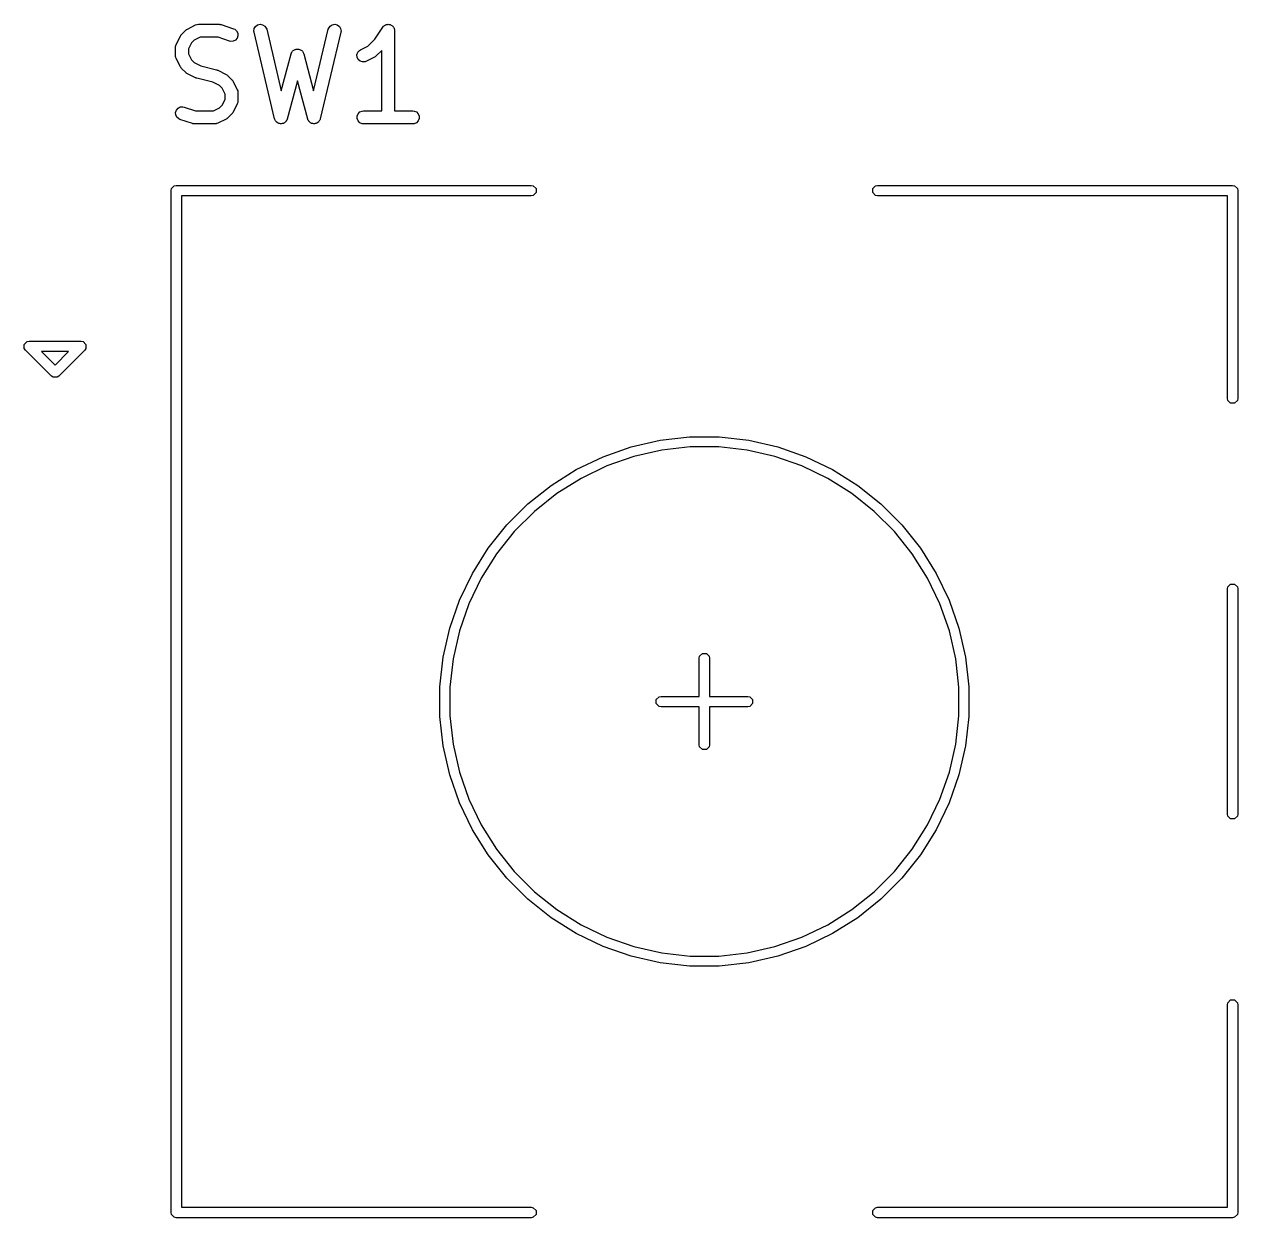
# Model space of a CAD drawing. Header units: millimetres. Extents: x 4 to 152, y 19 to 149.
# Drawn here: x 134.14 to 148.16, y 60.79 to 74.57 of the extents above; entities that cross this region are included whole.
import ezdxf

# ---------------------------------------------------------------- set-up
doc = ezdxf.new("R2010")
doc.units = ezdxf.units.MM
doc.layers.add('F.Silkscreen', color=41, linetype='CONTINUOUS', true_color=0xf2eda1)

msp = doc.modelspace()

# ---------------------------------------------------------------- linework, layer by layer
at = {"layer": 'F.Silkscreen', "linetype": 'CONTINUOUS'}
for p, q in [((136.028364, 74.514644), (136.123602, 74.562263)), ((136.123602, 74.562263), (136.137333, 74.567518)), ((136.137333, 74.567518), (136.140022, 74.56771)), ((136.140022, 74.56771), (136.142511, 74.56874)), ((136.142511, 74.56874), (136.157143, 74.570181)), ((136.157143, 74.570181), (136.395238, 74.570181)), ((136.395238, 74.570181), (136.402643, 74.569452)), ((136.402643, 74.569452), (136.404618, 74.569592)), ((136.404618, 74.569592), (136.407215, 74.569002)), ((136.407215, 74.569002), (136.40987, 74.56874)), ((136.40987, 74.56874), (136.411701, 74.567982)), ((136.411701, 74.567982), (136.418955, 74.566332)), ((136.418955, 74.566332), (136.561812, 74.518713)), ((136.81645, 74.546194), (136.840157, 74.563351)), ((136.840157, 74.563351), (136.868625, 74.570129)), ((136.868625, 74.570129), (136.89752, 74.565496)), ((136.89752, 74.565496), (136.922442, 74.55016)), ((137.677559, 74.55016), (137.702481, 74.565496)), ((137.702481, 74.565496), (137.731376, 74.570129)), ((137.731376, 74.570129), (137.759844, 74.56335)), ((137.759844, 74.56335), (137.783551, 74.546194)), ((138.31274, 74.560354), (138.318846, 74.564442)), ((138.318846, 74.564442), (138.326126, 74.565899)), ((138.326126, 74.565899), (138.332987, 74.56874)), ((138.332987, 74.56874), (138.340335, 74.56874)), ((138.340335, 74.56874), (138.34754, 74.570181)), ((138.34754, 74.570181), (138.354824, 74.56874)), ((138.354824, 74.56874), (138.362251, 74.56874)), ((138.362251, 74.56874), (138.369039, 74.565928)), ((138.369039, 74.565928), (138.376248, 74.564502)), ((138.376248, 74.564502), (138.382427, 74.560383)), ((135.899585, 74.338246), (135.947204, 74.433484)), ((135.947204, 74.433484), (135.951168, 74.439784)), ((135.951168, 74.439784), (135.951926, 74.441611)), ((135.951926, 74.441611), (135.953614, 74.443668)), ((135.953614, 74.443668), (135.955036, 74.445927)), ((135.955036, 74.445927), (135.956534, 74.447227)), ((135.956534, 74.447227), (135.961253, 74.452976)), ((135.961253, 74.452976), (136.008872, 74.500595)), ((136.008872, 74.500595), (136.014621, 74.505314)), ((136.014621, 74.505314), (136.015921, 74.506812)), ((136.015921, 74.506812), (136.01818, 74.508234)), ((136.01818, 74.508234), (136.020237, 74.509922)), ((136.020237, 74.509922), (136.022064, 74.51068)), ((136.022064, 74.51068), (136.028364, 74.514644)), ((136.561812, 74.518713), (136.575237, 74.512719)), ((136.575237, 74.512719), (136.597344, 74.493545)), ((136.597344, 74.493545), (136.610431, 74.467372)), ((136.612506, 74.438182), (136.603252, 74.41042)), ((136.610431, 74.467372), (136.612506, 74.438182)), ((136.796481, 74.492377), (136.801114, 74.521272)), ((136.798469, 74.477809), (136.796481, 74.492377)), ((137.036564, 73.477809), (136.798469, 74.477809)), ((136.801114, 74.521272), (136.81645, 74.546194)), ((136.922442, 74.55016), (136.939599, 74.526453)), ((136.939599, 74.526453), (136.944389, 74.512553)), ((136.944389, 74.512553), (137.11364, 73.801697)), ((137.486359, 73.801697), (137.655612, 74.512552)), ((137.801532, 74.477809), (137.563436, 73.477809)), ((137.655612, 74.512552), (137.660402, 74.526453)), ((137.660402, 74.526453), (137.677559, 74.55016)), ((137.783551, 74.546194), (137.798887, 74.521272)), ((137.798887, 74.521272), (137.80352, 74.492377)), ((137.80352, 74.492377), (137.801532, 74.477809)), ((138.194095, 74.400104), (138.285215, 74.536784)), ((138.285215, 74.536784), (138.285249, 74.536827)), ((138.285249, 74.536827), (138.285259, 74.536849)), ((138.285259, 74.536849), (138.28531, 74.536901)), ((138.28531, 74.536901), (138.294531, 74.548159)), ((138.294531, 74.548159), (138.3007, 74.552291)), ((138.3007, 74.552291), (138.305951, 74.557541)), ((138.305951, 74.557541), (138.31274, 74.560354)), ((138.382427, 74.560383), (138.389287, 74.557541)), ((138.389287, 74.557541), (138.39448, 74.552348)), ((138.39448, 74.552348), (138.400597, 74.54827)), ((138.400597, 74.54827), (138.40473, 74.542098)), ((138.40473, 74.542098), (138.409979, 74.536849)), ((138.409979, 74.536849), (138.41279, 74.530062)), ((138.41279, 74.530062), (138.41688, 74.523955)), ((138.41688, 74.523955), (138.418336, 74.516674)), ((138.418336, 74.516674), (138.421178, 74.509813)), ((138.421178, 74.509813), (138.422603, 74.495337)), ((138.422603, 74.495337), (138.422619, 74.49526)), ((138.422619, 74.49526), (138.422613, 74.495234)), ((138.422613, 74.495234), (138.422619, 74.495181)), ((138.422619, 74.495181), (138.422619, 73.570181)), ((135.891667, 74.304705), (135.893108, 74.319337)), ((135.891667, 74.209467), (135.891667, 74.304705)), ((135.893108, 74.319337), (135.894139, 74.321827)), ((135.894139, 74.321827), (135.89433, 74.324514)), ((135.89433, 74.324514), (135.899585, 74.338246)), ((136.075925, 74.355516), (136.041667, 74.287)), ((136.041667, 74.287), (136.041667, 74.227172)), ((136.106332, 74.385923), (136.075925, 74.355516)), ((136.174848, 74.420181), (136.106332, 74.385923)), ((136.383068, 74.420181), (136.174848, 74.420181)), ((136.514377, 74.376411), (136.383068, 74.420181)), ((136.528714, 74.373151), (136.514377, 74.376411)), ((136.557904, 74.375226), (136.528714, 74.373151)), ((136.584078, 74.388312), (136.557904, 74.375226)), ((136.603252, 74.41042), (136.584078, 74.388312)), ((137.285624, 74.281763), (137.295185, 74.284312)), ((137.295185, 74.284312), (137.299997, 74.283673)), ((137.299997, 74.283673), (137.304816, 74.284313)), ((137.304816, 74.284313), (137.314386, 74.281761)), ((138.028364, 74.276549), (138.112716, 74.318725)), ((138.112716, 74.318725), (138.194095, 74.400104)), ((135.893108, 74.194835), (135.891667, 74.209467)), ((135.894139, 74.192346), (135.893108, 74.194835)), ((135.89433, 74.189658), (135.894139, 74.192346)), ((135.899585, 74.175926), (135.89433, 74.189658)), ((135.947204, 74.080688), (135.899585, 74.175926)), ((136.041667, 74.227172), (136.075925, 74.158656)), ((136.075925, 74.158656), (136.106332, 74.128249)), ((137.11364, 73.801697), (137.227532, 74.228792)), ((137.227532, 74.228792), (137.228817, 74.232221)), ((137.228817, 74.232221), (137.229009, 74.23366)), ((137.229009, 74.23366), (137.229998, 74.23537)), ((137.229998, 74.23537), (137.232695, 74.242559)), ((137.232695, 74.242559), (137.238712, 74.25042)), ((137.238712, 74.25042), (137.243671, 74.258985)), ((137.243671, 74.258985), (137.247528, 74.261938)), ((137.247528, 74.261938), (137.250482, 74.265796)), ((137.250482, 74.265796), (137.259049, 74.270757)), ((137.259049, 74.270757), (137.266909, 74.276772)), ((137.266909, 74.276772), (137.271601, 74.278024)), ((137.271601, 74.278024), (137.275807, 74.280458)), ((137.275807, 74.280458), (137.285624, 74.281763)), ((137.314386, 74.281761), (137.324193, 74.280458)), ((137.324193, 74.280458), (137.328394, 74.278026)), ((137.328394, 74.278026), (137.333091, 74.276773)), ((137.333091, 74.276773), (137.340953, 74.270755)), ((137.340953, 74.270755), (137.349518, 74.265796)), ((137.349518, 74.265796), (137.35247, 74.261939)), ((137.35247, 74.261939), (137.356329, 74.258985)), ((137.356329, 74.258985), (137.36129, 74.250417)), ((137.36129, 74.250417), (137.367305, 74.242558)), ((137.367305, 74.242558), (137.369999, 74.235374)), ((137.369999, 74.235374), (137.370991, 74.233661)), ((137.370991, 74.233661), (137.371182, 74.23222)), ((137.371182, 74.23222), (137.372468, 74.228792)), ((137.372468, 74.228792), (137.486359, 73.801697)), ((137.987494, 74.218848), (137.996748, 74.246609)), ((137.989568, 74.189658), (137.987494, 74.218848)), ((138.002655, 74.163483), (137.989568, 74.189658)), ((137.996748, 74.246609), (138.015921, 74.268717)), ((138.024763, 74.14431), (138.002655, 74.163483)), ((138.015921, 74.268717), (138.028364, 74.276549)), ((138.052524, 74.135056), (138.024763, 74.14431)), ((138.095446, 74.142385), (138.081714, 74.13713)), ((138.190684, 74.190004), (138.095446, 74.142385)), ((138.196983, 74.193969), (138.190684, 74.190004)), ((138.198811, 74.194726), (138.196983, 74.193969)), ((138.200867, 74.196415), (138.198811, 74.194726)), ((138.203127, 74.197836), (138.200867, 74.196415)), ((138.204426, 74.199335), (138.203127, 74.197836)), ((138.210176, 74.204053), (138.204426, 74.199335)), ((138.272619, 74.266496), (138.210176, 74.204053)), ((138.272619, 73.570181), (138.272619, 74.266496)), ((135.951168, 74.074389), (135.947204, 74.080688)), ((135.951926, 74.072561), (135.951168, 74.074389)), ((135.953614, 74.070505), (135.951926, 74.072561)), ((135.955036, 74.068245), (135.953614, 74.070505)), ((135.956534, 74.066946), (135.955036, 74.068245)), ((135.961253, 74.061196), (135.956534, 74.066946)), ((136.008872, 74.013577), (135.961253, 74.061196)), ((136.014621, 74.008859), (136.008872, 74.013577)), ((136.015921, 74.00736), (136.014621, 74.008859)), ((136.01818, 74.005939), (136.015921, 74.00736)), ((136.020237, 74.00425), (136.01818, 74.005939)), ((136.022064, 74.003493), (136.020237, 74.00425)), ((136.028364, 73.999528), (136.022064, 74.003493)), ((136.106332, 74.128249), (136.183319, 74.089756)), ((136.183319, 74.089756), (136.365809, 74.044133)), ((136.365809, 74.044133), (136.366888, 74.043748)), ((136.366888, 74.043748), (136.367428, 74.043709)), ((136.367428, 74.043709), (136.373509, 74.041382)), ((136.373509, 74.041382), (136.379655, 74.039186)), ((136.379655, 74.039186), (136.38009, 74.038864)), ((136.38009, 74.038864), (136.38116, 74.038454)), ((136.38116, 74.038454), (136.476398, 73.990835)), ((138.081714, 74.13713), (138.052524, 74.135056)), ((136.123602, 73.951909), (136.028364, 73.999528)), ((136.124671, 73.9515), (136.123602, 73.951909)), ((136.125107, 73.951177), (136.124671, 73.9515)), ((136.131243, 73.948985), (136.125107, 73.951177)), ((136.137333, 73.946654), (136.131243, 73.948985)), ((136.137873, 73.946616), (136.137333, 73.946654)), ((136.138953, 73.94623), (136.137873, 73.946616)), ((136.321443, 73.900608), (136.138953, 73.94623)), ((136.39843, 73.862114), (136.321443, 73.900608)), ((136.428837, 73.831707), (136.39843, 73.862114)), ((136.476398, 73.990835), (136.482697, 73.986871)), ((136.482697, 73.986871), (136.484525, 73.986113)), ((136.484525, 73.986113), (136.486581, 73.984425)), ((136.486581, 73.984425), (136.488841, 73.983003)), ((136.488841, 73.983003), (136.49014, 73.981505)), ((136.49014, 73.981505), (136.49589, 73.976786)), ((136.49589, 73.976786), (136.543509, 73.929167)), ((136.543509, 73.929167), (136.548227, 73.923418)), ((136.548227, 73.923418), (136.549726, 73.922118)), ((136.549726, 73.922118), (136.551147, 73.919859)), ((136.551147, 73.919859), (136.552836, 73.917802)), ((136.552836, 73.917802), (136.553593, 73.915975)), ((136.553593, 73.915975), (136.557558, 73.909675)), ((136.557558, 73.909675), (136.605177, 73.814437)), ((137.299999, 73.918387), (137.181992, 73.475856)), ((137.418008, 73.475856), (137.299999, 73.918387)), ((136.463095, 73.763191), (136.428837, 73.831707)), ((136.463095, 73.703363), (136.463095, 73.763191)), ((136.605177, 73.814437), (136.610432, 73.800706)), ((136.610432, 73.800706), (136.610623, 73.798017)), ((136.610623, 73.798017), (136.611654, 73.795528)), ((136.611654, 73.795528), (136.613095, 73.780896)), ((136.613095, 73.780896), (136.613095, 73.685658)), ((135.90151, 73.579943), (135.920684, 73.60205)), ((135.920684, 73.60205), (135.946857, 73.615136)), ((135.946857, 73.615136), (135.976047, 73.617211)), ((135.976047, 73.617211), (135.990384, 73.613951)), ((135.990384, 73.613951), (136.121694, 73.570181)), ((136.329914, 73.570181), (136.398429, 73.604439)), ((136.398429, 73.604439), (136.428836, 73.634847)), ((136.428836, 73.634847), (136.463095, 73.703363)), ((136.605177, 73.652117), (136.557558, 73.556879)), ((136.610432, 73.665848), (136.605177, 73.652117)), ((136.610623, 73.668538), (136.610432, 73.665848)), ((136.611654, 73.671026), (136.610623, 73.668538)), ((136.613095, 73.685658), (136.611654, 73.671026)), ((135.892256, 73.55218), (135.90151, 73.579943)), ((135.894331, 73.52299), (135.892256, 73.55218)), ((135.907417, 73.496817), (135.894331, 73.52299)), ((135.929524, 73.477643), (135.907417, 73.496817)), ((135.94295, 73.471649), (135.929524, 73.477643)), ((136.085806, 73.42403), (135.94295, 73.471649)), ((136.121694, 73.570181), (136.329914, 73.570181)), ((136.476398, 73.475718), (136.38116, 73.428099)), ((136.482697, 73.479683), (136.476398, 73.475718)), ((136.484525, 73.48044), (136.482697, 73.479683)), ((136.486581, 73.482128), (136.484525, 73.48044)), ((136.488841, 73.48355), (136.486581, 73.482128)), ((136.490141, 73.48505), (136.488841, 73.48355)), ((136.495891, 73.489768), (136.490141, 73.48505)), ((136.543509, 73.537387), (136.495891, 73.489768)), ((136.548227, 73.543137), (136.543509, 73.537387)), ((136.549726, 73.544436), (136.548227, 73.543137)), ((136.551147, 73.546695), (136.549726, 73.544436)), ((136.552837, 73.548753), (136.551147, 73.546695)), ((136.553594, 73.550583), (136.552837, 73.548753)), ((136.557558, 73.556879), (136.553594, 73.550583)), ((137.038293, 73.47279), (137.036564, 73.477809)), ((137.038533, 73.470988), (137.038293, 73.47279)), ((137.039475, 73.46936), (137.038533, 73.470988)), ((137.041354, 73.463909), (137.039475, 73.46936)), ((137.04774, 73.455085), (137.041354, 73.463909)), ((137.053195, 73.445663), (137.04774, 73.455085)), ((137.056252, 73.443323), (137.053195, 73.445663)), ((137.058511, 73.440202), (137.056252, 73.443323)), ((137.161382, 73.44191), (137.159042, 73.438852)), ((137.164503, 73.444168), (137.161382, 73.44191)), ((137.17021, 73.453444), (137.164503, 73.444168)), ((137.176829, 73.46209), (137.17021, 73.453444)), ((137.178854, 73.46749), (137.176829, 73.46209)), ((137.179839, 73.46909), (137.178854, 73.46749)), ((137.180126, 73.470882), (137.179839, 73.46909)), ((137.181992, 73.475856), (137.180126, 73.470882)), ((137.419873, 73.470881), (137.418008, 73.475856)), ((137.420161, 73.46909), (137.419873, 73.470881)), ((137.421145, 73.467491), (137.420161, 73.46909)), ((137.423171, 73.462089), (137.421145, 73.467491)), ((137.429791, 73.453441), (137.423171, 73.462089)), ((137.435497, 73.444168), (137.429791, 73.453441)), ((137.438617, 73.44191), (137.435497, 73.444168)), ((137.440958, 73.438852), (137.438617, 73.44191)), ((137.543747, 73.443323), (137.541489, 73.440202)), ((137.546805, 73.445663), (137.543747, 73.443323)), ((137.55226, 73.455086), (137.546805, 73.445663)), ((137.558646, 73.463909), (137.55226, 73.455086)), ((137.560523, 73.469358), (137.558646, 73.463909)), ((137.561467, 73.470987), (137.560523, 73.469358)), ((137.561706, 73.472791), (137.561467, 73.470987)), ((137.563436, 73.477809), (137.561706, 73.472791)), ((137.988346, 73.509813), (137.999545, 73.536849)), ((137.988346, 73.480549), (137.988346, 73.509813)), ((137.999545, 73.453513), (137.988346, 73.480549)), ((137.999545, 73.536849), (138.020237, 73.557541)), ((138.020237, 73.432821), (137.999545, 73.453513)), ((138.020237, 73.557541), (138.047273, 73.56874)), ((138.047273, 73.56874), (138.061905, 73.570181)), ((138.061905, 73.570181), (138.272619, 73.570181)), ((138.422619, 73.570181), (138.633333, 73.570181)), ((138.633333, 73.570181), (138.647965, 73.56874)), ((138.647965, 73.56874), (138.675001, 73.557541)), ((138.675001, 73.557541), (138.695693, 73.536849)), ((138.695693, 73.453513), (138.675001, 73.432821)), ((138.695693, 73.536849), (138.706892, 73.509813)), ((138.706892, 73.480549), (138.695693, 73.453513)), ((138.706892, 73.509813), (138.706892, 73.480549)), ((136.093061, 73.422381), (136.085806, 73.42403)), ((136.094892, 73.421622), (136.093061, 73.422381)), ((136.097545, 73.421361), (136.094892, 73.421622)), ((136.100143, 73.42077), (136.097545, 73.421361)), ((136.102117, 73.420911), (136.100143, 73.42077)), ((136.109524, 73.420181), (136.102117, 73.420911)), ((136.347619, 73.420181), (136.109524, 73.420181)), ((136.362251, 73.421622), (136.347619, 73.420181)), ((136.36474, 73.422654), (136.362251, 73.421622)), ((136.367428, 73.422844), (136.36474, 73.422654)), ((136.38116, 73.428099), (136.367428, 73.422844)), ((137.067786, 73.434495), (137.058511, 73.440202)), ((137.076433, 73.427876), (137.067786, 73.434495)), ((137.080153, 73.426884), (137.076433, 73.427876)), ((137.083433, 73.424866), (137.080153, 73.426884)), ((137.094187, 73.423142), (137.083433, 73.424866)), ((137.104709, 73.420336), (137.094187, 73.423142)), ((137.108524, 73.420843), (137.104709, 73.420336)), ((137.112328, 73.420233), (137.108524, 73.420843)), ((137.122926, 73.422757), (137.112328, 73.420233)), ((137.133717, 73.42419), (137.122926, 73.422757)), ((137.137048, 73.426119), (137.133717, 73.42419)), ((137.140796, 73.427011), (137.137048, 73.426119)), ((137.14962, 73.433398), (137.140796, 73.427011)), ((137.159042, 73.438852), (137.14962, 73.433398)), ((137.450379, 73.433398), (137.440958, 73.438852)), ((137.459204, 73.427011), (137.450379, 73.433398)), ((137.462951, 73.426119), (137.459204, 73.427011)), ((137.466283, 73.42419), (137.462951, 73.426119)), ((137.477076, 73.422756), (137.466283, 73.42419)), ((137.487672, 73.420233), (137.477076, 73.422756)), ((137.491473, 73.420843), (137.487672, 73.420233)), ((137.495292, 73.420335), (137.491473, 73.420843)), ((137.505823, 73.423144), (137.495292, 73.420335)), ((137.516567, 73.424866), (137.505823, 73.423144)), ((137.519843, 73.426882), (137.516567, 73.424866)), ((137.523567, 73.427875), (137.519843, 73.426882)), ((137.532217, 73.434497), (137.523567, 73.427875)), ((137.541489, 73.440202), (137.532217, 73.434497)), ((138.047273, 73.421622), (138.020237, 73.432821)), ((138.061905, 73.420181), (138.047273, 73.421622)), ((138.633333, 73.420181), (138.061905, 73.420181)), ((138.647965, 73.421622), (138.633333, 73.420181)), ((138.675001, 73.432821), (138.647965, 73.421622)), ((135.84, 72.65), (135.844567, 72.672961)), ((135.84, 60.85), (135.84, 72.65)), ((135.844567, 72.672961), (135.877039, 72.705433)), ((135.877039, 72.705433), (135.9, 72.71)), ((135.9, 72.71), (140, 72.71)), ((140, 72.71), (140.022961, 72.705433)), ((140.022961, 72.705433), (140.055433, 72.672961)), ((140.055433, 72.627039), (140.022961, 72.594567)), ((140.055433, 72.672961), (140.055433, 72.627039)), ((143.944567, 72.672961), (143.977039, 72.705433)), ((143.944567, 72.627039), (143.944567, 72.672961)), ((143.977039, 72.594567), (143.944567, 72.627039)), ((143.977039, 72.705433), (144, 72.71)), ((144, 72.71), (148.1, 72.71)), ((148.1, 72.71), (148.122961, 72.705433)), ((148.122961, 72.705433), (148.155433, 72.672961)), ((148.155433, 72.672961), (148.16, 72.65)), ((148.16, 72.65), (148.16, 70.25)), ((140, 72.59), (135.96, 72.59)), ((135.96, 72.59), (135.96, 60.91)), ((140.022961, 72.594567), (140, 72.59)), ((144, 72.59), (143.977039, 72.594567)), ((148.04, 72.59), (144, 72.59)), ((148.04, 70.25), (148.04, 72.59)), ((134.144567, 70.872961), (134.177039, 70.905433)), ((134.144567, 70.827039), (134.144567, 70.872961)), ((134.157574, 70.807574), (134.144567, 70.827039)), ((134.457574, 70.507574), (134.157574, 70.807574)), ((134.177039, 70.905433), (134.2, 70.91)), ((134.2, 70.91), (134.8, 70.91)), ((134.344852, 70.79), (134.5, 70.634852)), ((134.655148, 70.79), (134.344852, 70.79)), ((134.5, 70.634852), (134.655148, 70.79)), ((134.842426, 70.807574), (134.542426, 70.507574)), ((134.8, 70.91), (134.822961, 70.905433)), ((134.822961, 70.905433), (134.855433, 70.872961)), ((134.855433, 70.827039), (134.842426, 70.807574)), ((134.855433, 70.872961), (134.855433, 70.827039)), ((134.477039, 70.494567), (134.457574, 70.507574)), ((134.542426, 70.507574), (134.522961, 70.494567)), ((134.522961, 70.494567), (134.477039, 70.494567)), ((148.044567, 70.227039), (148.04, 70.25)), ((148.077039, 70.194567), (148.044567, 70.227039)), ((148.155433, 70.227039), (148.122961, 70.194567)), ((148.16, 70.25), (148.155433, 70.227039)), ((148.122961, 70.194567), (148.077039, 70.194567)), ((141.487431, 69.766765), (141.828424, 69.805186)), ((141.828424, 69.805186), (142.171576, 69.805186)), ((142.171576, 69.805186), (142.512569, 69.766765)), ((140.828989, 69.577071), (141.152883, 69.690407)), ((141.152883, 69.690407), (141.487431, 69.766765)), ((141.834893, 69.69), (141.506756, 69.653027)), ((142.165107, 69.69), (141.834893, 69.69)), ((142.493244, 69.653027), (142.165107, 69.69)), ((142.512569, 69.766765), (142.847117, 69.690407)), ((142.847117, 69.690407), (143.171011, 69.577071)), ((140.51982, 69.428184), (140.828989, 69.577071)), ((141.184821, 69.579548), (140.873138, 69.470485)), ((141.506756, 69.653027), (141.184821, 69.579548)), ((142.815179, 69.579548), (142.493244, 69.653027)), ((143.126862, 69.470485), (142.815179, 69.579548)), ((143.171011, 69.577071), (143.48018, 69.428184)), ((140.229266, 69.245616), (140.51982, 69.428184)), ((140.873138, 69.470485), (140.575626, 69.327211)), ((143.424374, 69.327211), (143.126862, 69.470485)), ((143.48018, 69.428184), (143.770734, 69.245616)), ((139.960979, 69.031665), (140.229266, 69.245616)), ((140.575626, 69.327211), (140.296026, 69.151527)), ((143.703974, 69.151527), (143.424374, 69.327211)), ((143.770734, 69.245616), (144.039021, 69.031665)), ((140.296026, 69.151527), (140.037855, 68.945642)), ((143.962145, 68.945642), (143.703974, 69.151527)), ((139.718335, 68.789021), (139.960979, 69.031665)), ((144.039021, 69.031665), (144.281665, 68.789021)), ((140.037855, 68.945642), (139.804358, 68.712145)), ((144.195642, 68.712145), (143.962145, 68.945642)), ((139.504384, 68.520734), (139.718335, 68.789021)), ((139.804358, 68.712145), (139.598473, 68.453974)), ((144.401527, 68.453974), (144.195642, 68.712145)), ((144.281665, 68.789021), (144.495616, 68.520734)), ((139.321816, 68.23018), (139.504384, 68.520734)), ((139.598473, 68.453974), (139.422789, 68.174374)), ((144.577211, 68.174374), (144.401527, 68.453974)), ((144.495616, 68.520734), (144.678184, 68.23018)), ((139.172929, 67.921011), (139.321816, 68.23018)), ((139.422789, 68.174374), (139.279515, 67.876862)), ((144.720485, 67.876862), (144.577211, 68.174374)), ((144.678184, 68.23018), (144.827071, 67.921011)), ((148.04, 68.05), (148.044567, 68.072961)), ((148.04, 65.45), (148.04, 68.05)), ((148.044567, 68.072961), (148.077039, 68.105433)), ((148.077039, 68.105433), (148.122961, 68.105433)), ((148.122961, 68.105433), (148.155433, 68.072961)), ((148.155433, 68.072961), (148.16, 68.05)), ((148.16, 68.05), (148.16, 65.45)), ((139.059593, 67.597117), (139.172929, 67.921011)), ((139.279515, 67.876862), (139.170452, 67.565179)), ((144.829548, 67.565179), (144.720485, 67.876862)), ((144.827071, 67.921011), (144.940407, 67.597117)), ((138.983235, 67.262569), (139.059593, 67.597117)), ((139.170452, 67.565179), (139.096973, 67.243244)), ((144.903027, 67.243244), (144.829548, 67.565179)), ((144.940407, 67.597117), (145.016765, 67.262569)), ((141.944567, 67.272961), (141.977039, 67.305433)), ((141.977039, 67.305433), (142.022961, 67.305433)), ((142.022961, 67.305433), (142.055433, 67.272961)), ((138.944814, 66.921576), (138.983235, 67.262569)), ((139.096973, 67.243244), (139.06, 66.915107)), ((141.94, 67.25), (141.944567, 67.272961)), ((141.94, 66.81), (141.94, 67.25)), ((142.055433, 67.272961), (142.06, 67.25)), ((142.06, 67.25), (142.06, 66.81)), ((144.94, 66.915107), (144.903027, 67.243244)), ((145.016765, 67.262569), (145.055186, 66.921576)), ((138.944814, 66.915107), (138.944814, 66.921576)), ((138.944814, 66.578424), (138.944814, 66.915107)), ((139.06, 66.915107), (139.06, 66.584893)), ((144.94, 66.584893), (144.94, 66.915107)), ((145.055186, 66.921576), (145.055186, 66.578424)), ((141.444567, 66.772961), (141.477039, 66.805433)), ((141.444567, 66.727039), (141.444567, 66.772961)), ((141.477039, 66.694567), (141.444567, 66.727039)), ((141.477039, 66.805433), (141.5, 66.81)), ((141.5, 66.81), (141.94, 66.81)), ((142.06, 66.81), (142.5, 66.81)), ((142.5, 66.81), (142.522961, 66.805433)), ((142.522961, 66.805433), (142.555433, 66.772961)), ((142.555433, 66.727039), (142.522961, 66.694567)), ((142.555433, 66.772961), (142.555433, 66.727039)), ((138.983235, 66.237431), (138.944814, 66.578424)), ((139.06, 66.584893), (139.096973, 66.256756)), ((141.5, 66.69), (141.477039, 66.694567)), ((141.94, 66.69), (141.5, 66.69)), ((141.94, 66.25), (141.94, 66.69)), ((142.5, 66.69), (142.06, 66.69)), ((142.06, 66.69), (142.06, 66.25)), ((142.522961, 66.694567), (142.5, 66.69)), ((144.903027, 66.256756), (144.94, 66.584893)), ((145.055186, 66.578424), (145.016765, 66.237431)), ((139.059593, 65.902883), (138.983235, 66.237431)), ((139.096973, 66.256756), (139.170452, 65.934821)), ((141.944567, 66.227039), (141.94, 66.25)), ((141.977039, 66.194567), (141.944567, 66.227039)), ((142.022961, 66.194567), (141.977039, 66.194567)), ((142.055433, 66.227039), (142.022961, 66.194567)), ((142.06, 66.25), (142.055433, 66.227039)), ((144.829548, 65.934821), (144.903027, 66.256756)), ((145.016765, 66.237431), (144.940407, 65.902883)), ((139.172929, 65.578989), (139.059593, 65.902883)), ((139.170452, 65.934821), (139.279515, 65.623138)), ((144.720485, 65.623138), (144.829548, 65.934821)), ((144.940407, 65.902883), (144.827071, 65.578989)), ((139.279515, 65.623138), (139.422789, 65.325626)), ((144.577211, 65.325626), (144.720485, 65.623138)), ((139.321816, 65.26982), (139.172929, 65.578989)), ((144.827071, 65.578989), (144.678184, 65.26982)), ((139.422789, 65.325626), (139.598473, 65.046026)), ((144.401527, 65.046026), (144.577211, 65.325626)), ((148.044567, 65.427039), (148.04, 65.45)), ((148.077039, 65.394567), (148.044567, 65.427039)), ((148.122961, 65.394567), (148.077039, 65.394567)), ((148.155433, 65.427039), (148.122961, 65.394567)), ((148.16, 65.45), (148.155433, 65.427039)), ((139.504384, 64.979266), (139.321816, 65.26982)), ((144.678184, 65.26982), (144.495616, 64.979266)), ((139.598473, 65.046026), (139.804358, 64.787855)), ((144.195642, 64.787855), (144.401527, 65.046026)), ((139.718335, 64.710979), (139.504384, 64.979266)), ((144.495616, 64.979266), (144.281665, 64.710979)), ((139.804358, 64.787855), (140.037855, 64.554358)), ((143.962145, 64.554358), (144.195642, 64.787855)), ((139.960979, 64.468335), (139.718335, 64.710979)), ((144.281665, 64.710979), (144.039021, 64.468335)), ((140.037855, 64.554358), (140.296026, 64.348473)), ((143.703974, 64.348473), (143.962145, 64.554358)), ((140.229266, 64.254384), (139.960979, 64.468335)), ((140.296026, 64.348473), (140.575626, 64.172789)), ((143.424374, 64.172789), (143.703974, 64.348473)), ((144.039021, 64.468335), (143.770734, 64.254384)), ((140.51982, 64.071816), (140.229266, 64.254384)), ((143.770734, 64.254384), (143.48018, 64.071816)), ((140.828989, 63.922929), (140.51982, 64.071816)), ((140.575626, 64.172789), (140.873138, 64.029515)), ((143.126862, 64.029515), (143.424374, 64.172789)), ((143.48018, 64.071816), (143.171011, 63.922929)), ((141.152883, 63.809593), (140.828989, 63.922929)), ((140.873138, 64.029515), (141.184821, 63.920452)), ((141.184821, 63.920452), (141.506756, 63.846973)), ((142.493244, 63.846973), (142.815179, 63.920452)), ((142.815179, 63.920452), (143.126862, 64.029515)), ((143.171011, 63.922929), (142.847117, 63.809593)), ((141.487431, 63.733235), (141.152883, 63.809593)), ((141.506756, 63.846973), (141.834893, 63.81)), ((141.834893, 63.81), (142.165107, 63.81)), ((142.165107, 63.81), (142.493244, 63.846973)), ((142.847117, 63.809593), (142.512569, 63.733235)), ((141.828424, 63.694814), (141.487431, 63.733235)), ((142.171576, 63.694814), (141.828424, 63.694814)), ((142.512569, 63.733235), (142.171576, 63.694814)), ((148.04, 63.25), (148.044567, 63.272961)), ((148.04, 60.91), (148.04, 63.25)), ((148.044567, 63.272961), (148.077039, 63.305433)), ((148.077039, 63.305433), (148.122961, 63.305433)), ((148.122961, 63.305433), (148.155433, 63.272961)), ((148.155433, 63.272961), (148.16, 63.25)), ((148.16, 63.25), (148.16, 60.85)), ((135.844567, 60.827039), (135.84, 60.85)), ((135.877039, 60.794567), (135.844567, 60.827039)), ((135.96, 60.91), (140, 60.91)), ((140, 60.91), (140.022961, 60.905433)), ((140.022961, 60.905433), (140.055433, 60.872961)), ((140.055433, 60.827039), (140.022961, 60.794567)), ((140.055433, 60.872961), (140.055433, 60.827039)), ((143.944567, 60.872961), (143.977039, 60.905433)), ((143.944567, 60.827039), (143.944567, 60.872961)), ((143.977039, 60.794567), (143.944567, 60.827039)), ((143.977039, 60.905433), (144, 60.91)), ((144, 60.91), (148.04, 60.91)), ((148.155433, 60.827039), (148.122961, 60.794567)), ((148.16, 60.85), (148.155433, 60.827039)), ((135.9, 60.79), (135.877039, 60.794567)), ((140, 60.79), (135.9, 60.79)), ((140.022961, 60.794567), (140, 60.79)), ((144, 60.79), (143.977039, 60.794567)), ((148.1, 60.79), (144, 60.79)), ((148.122961, 60.794567), (148.1, 60.79))]:
    msp.add_line(p, q, dxfattribs=at)

doc.saveas('drawing.dxf')
